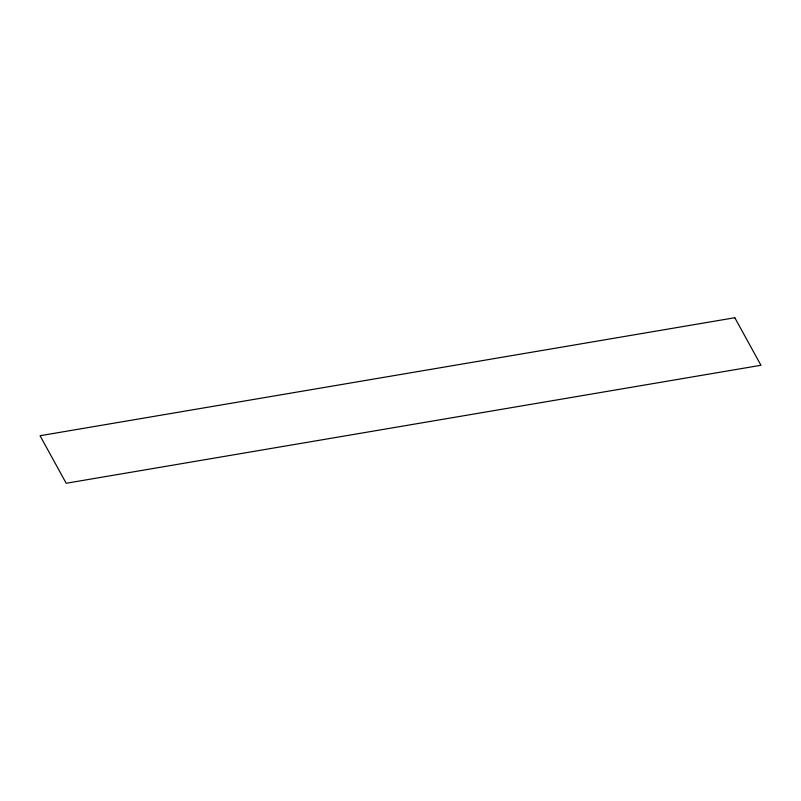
<?xml version="1.0" encoding="UTF-8"?>
<svg xmlns="http://www.w3.org/2000/svg" width="801" height="801" viewBox="0 0 801 801"><rect width="100%" height="100%" fill="white"/><g stroke="black" fill="none" stroke-linecap="round" stroke-linejoin="round"><path stroke-width="1.2" d="M734.817 317.737L40.05 435.724L66.183 483.263L760.95 365.276L734.817 317.737"/></g></svg>
